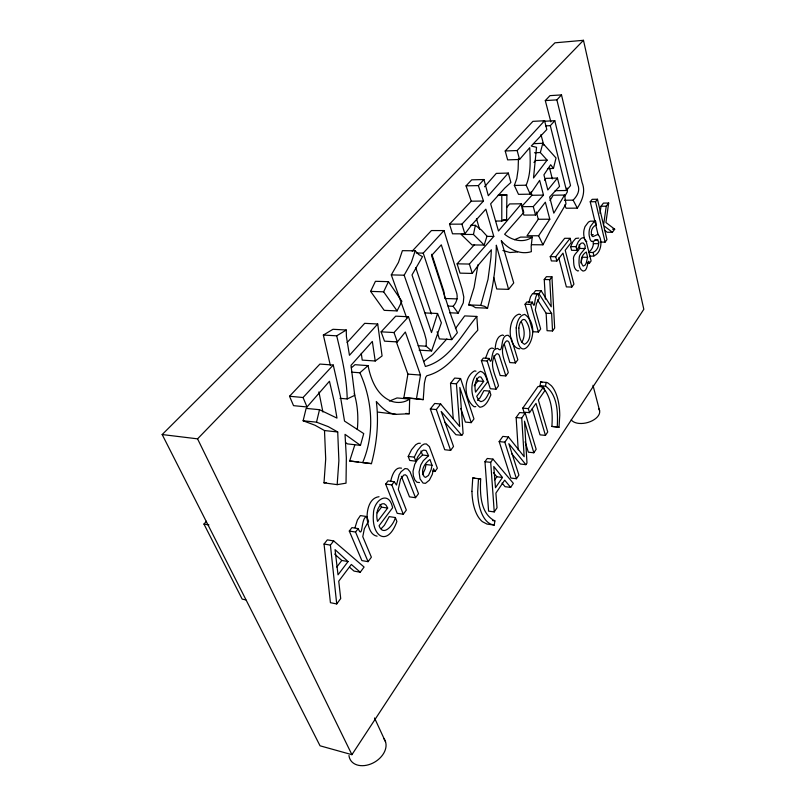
<?xml version="1.0" encoding="UTF-8"?>
<svg xmlns="http://www.w3.org/2000/svg" width="806" height="806" viewBox="0 0 806 806"><rect width="100%" height="100%" fill="white"/><g stroke="black" fill="none" stroke-linecap="round" stroke-linejoin="round"><path stroke-width="1.21" d="M501.785 221.015L501.785 195.102L506.883 194.931L506.601 219.736L501.785 221.015L495.781 221.035M471.913 491.267L472.749 477.988L474.935 478.23M425.034 312.94L437.557 313.484L441.386 322.793L431.633 350.922L426.162 346.207L426.283 340.061L424.51 333.472L404.159 275.209L411.272 262.635L415.201 250.807L402.396 250.666L398.456 262.413L391.293 274.896L406.617 317.665M518.439 158.893L518.107 169.361L516.797 178.539L514.349 185.44L518.51 194.357L530.247 194.165L539.647 180.353L543.496 195.102L533.28 206.568L521.593 206.689L531.9 195.284L543.496 195.102M389.389 401.096L397.015 397.952L409.68 399.061L409.247 413.75L396.008 414.344L378.216 412.128M480.678 478.945C479.882 493.222 480.175 513.613 494.884 520.898L494.269 525.069L490.552 524.112L488.134 522.52A42.708 21.027 -83.1 0 1 480.708 510.702A42.668 21.006 -83.1 0 1 477.676 492.023L478.502 478.714L480.678 478.945L472.749 477.988M396.29 341.744L407.907 374.115L403.887 397.61L423.231 399.635L424.389 383.283L425.699 377.359L426.868 375.757C450.111 369.722 462.332 346.499 477.767 330.228L476.83 316.436L464.689 315.902L455.41 328.606M542.609 387.293L540.08 385.701L540.645 381.822L547.536 382.689L551.395 385.762A40.411 18.981 -84.8 0 1 557.47 397.922A40.451 18.991 -84.8 0 1 559.767 415.312L559.001 427.281L551.868 426.414C552.845 413.629 552.009 399.252 543.899 388.734M559.001 427.281L557.248 426.928C557.974 413.095 557.833 395.131 545.551 386.124L540.08 385.701M495.156 348.595C495.619 343.699 496.758 336.062 502.511 335.014L503.579 335.457M360.463 445.375L345.028 434.343L346.348 457.838L346.026 483.167L337.17 484.648L324.002 482.844L325.705 459.017L324.496 430.545L315.005 425.246L303.127 420.772L306.129 408.39L319.519 409.7L336.979 418.102L334.127 401.378L329.453 381.248L307.026 406.97L293.545 405.66L289.525 396.26L319.922 364.07L333.261 365.047L340.424 396.421L344.515 421.075L363.728 433.588L360.463 445.375L347.436 443.884L345.603 442.595M337.17 484.648L338.893 460.659L337.714 431.986L328.304 426.656L316.516 422.173L303.127 420.772M357.31 429.487C358.489 417.508 357.703 405.196 354.217 393.63M514.601 239.704L520.565 237.095L532.232 237.145L531.134 246.676L531.366 251.653C520.283 255.17 508.264 249.235 501.251 240.662L513.734 282.946L508.586 289.354L496.738 289.001L493.715 277.455M477.998 264.69L474.059 287.52L468.659 304.9L472.467 305.857L475.52 307.68L487.559 308.154L490.471 296.326A150.188 83.653 -90 0 0 496.335 245.195L508.586 289.354M593.145 241.478C593.962 245.175 592.38 249.104 589.518 251.512M589.74 256.006C600.51 258.162 604.097 240.43 597.871 234.375L593.004 236.632L592.178 236.229C589.972 232.158 592.047 226.446 596.43 224.854L595.553 221.146L593.77 222.063L590.324 226.637L589.347 229.922A8.403 3.677 -88.9 0 0 589.206 235.725L590.133 239.563L591.403 241.397L593.548 241.276L596.974 239.442L597.79 239.936C599.976 244.409 597.629 250.505 593.095 252.469L588.864 252.419M600.007 213.328L601.004 206.255L603.442 203.102L608.681 203.041L605.921 222.496L614.686 229.206L612.409 232.269L607.21 232.259L604.298 230.063M608.681 203.041L606.253 206.205L603.563 225.136L597.478 199.253L592.168 199.324L590.234 201.772L598.112 234.758M545.551 386.124L546.115 382.225M587.604 257.305L586.214 263.088L585.136 265.073L583.191 266.101C579.373 261.9 581.549 254.636 586.294 252.006L587.604 257.305L582.285 257.235L580.884 262.998M432.026 465.264L431.109 469.686L428.49 475.409L425.588 477.384L424.248 476.709C419.916 470.664 424.732 463.148 429.93 459.491L432.026 465.264L426.042 464.538L425.125 468.951L422.495 474.653M403.887 397.61L416.48 398.718L420.5 375.062L405.337 332.022L397.348 341.915L384.502 341.16L381.107 331.84L395.706 316.164L408.481 316.748L425.377 366.468C449.516 360.03 461.888 334.339 476.83 316.436M475.359 225.327L481.535 230.123L487.015 236.128L484.174 245.044L473.465 234.475L475.359 225.327L470.452 225.337M528.827 302.653L530.519 296.739L532.524 293.696L538.096 293.868L539.305 298.23L536.453 303.57L535.305 309.907L540.665 328.989L538.438 332.001L532.887 331.719L525.059 304.245L526.832 301.958L532.434 302.159C535.557 312.113 533.723 295.459 538.096 293.868M354.761 445.073L349.673 460.992L371.465 463.631C376.805 443.401 378.991 422.324 376.311 401.499C381.57 407.342 387.656 413.81 396.008 414.344M485.484 358.267L488.648 350.177L490.33 348.535L491.962 348.031L493.514 348.545M355.003 527.658L357.421 519.981L360.393 515.578L366.629 516.525L368.574 521.23L364.362 528.706L362.781 536.695L371.385 557.208L368.08 561.671L361.874 560.583L349.28 531.043L351.94 527.618L358.196 528.605C363.153 540.312 360.665 517.946 366.629 516.525M316.516 422.173L319.519 409.7M390.829 480.739C391.887 475.822 395.041 466.392 401.509 468.165M547.687 168.605L553.45 168.444L556.029 157.986L542.821 143.297L533.481 143.68M530.247 194.165L526.147 185.199C531.114 173.381 530.338 160.213 529.733 147.679L519.548 159.477L507.639 159.88L505.211 150.984L532.907 121.353L544.594 120.749L546.8 129.514L531.245 146.017L536.544 147.327L533.512 177.985L547.113 160.122L540.332 152.546L542.821 143.297M468.659 304.9L480.769 305.363L488.003 279.4L490.925 257.507L491.358 249.789L478.865 264.428L472.266 273.425L460.035 273.143L457.113 263.834L474.573 244.53M437.557 313.484L431.502 332.546L412.007 274.967L422.495 256.64L418.747 254.545L415.201 250.807M578.779 238.113L575.716 238.425L572.905 241.719L570.638 246.606L571.575 250.303L576.965 250.364L576.028 246.656L578.285 241.76L581.096 238.445L582.708 237.78L584.138 238.143L586.103 241.034L591.11 260.983L589.478 263.189L587.352 263.149M437.114 331.78L439.361 338.913L451.713 339.608L457.365 332.697L451.289 316.214L431.553 255.552L441.305 244.833L456.216 291.611C458.261 296.719 456.911 302.381 453.103 306.28L448.146 306.089M420.319 443.26L418.153 443.371L415.705 444.771L411.534 449.758L408.219 456.428L409.73 460.448L415.785 461.173L414.294 457.133L417.589 450.443L421.75 445.446L424.188 444.035L426.344 443.925L429.376 446.595L437.376 468.236L434.978 471.48L432.59 471.178M576.965 250.364L580.018 244.45L581.197 243.2L583.111 242.928C589.589 248.873 578.97 251.794 579.192 258.202C578.829 262.413 578.496 269.144 583.05 271.088L583.907 270.866C588.259 270.635 587.594 256.217 589.478 263.189M489.685 391.091C487.721 394.97 485.806 400.894 480.92 401.67L478.673 400.29L476.719 396.3L487.62 381.853C486.24 377.923 485.121 372.221 480.396 371.304C468.518 377.772 469.737 399.917 479.933 407.262C485.998 406.728 488.688 399.665 490.894 394.88L489.685 391.091L483.932 390.628L479.993 397.882L477.535 400.401M415.785 461.173L417.81 456.811L422.022 451.048L423.573 450.101L426.042 450.494L428.56 455.712L423.281 460.72L420.792 464.951L419.06 471.963L420.017 478.855L423.039 483.066L425.487 483.338L429.386 480.144L432.288 474.412L433.517 468.739L434.978 471.48M397.086 310.904L383.646 291.822L388.442 281.667L375.445 281.304L370.619 291.379L384.2 310.35L397.086 310.904L401.902 301.343L388.442 281.667M395.343 517.533C393.953 524.212 383.374 537.652 379.062 525.754L392.623 507.77C388.683 489.182 373.39 500.667 373.45 513.765C371.254 536.504 387.595 547.586 396.895 521.462L395.343 517.533L389.227 516.616L384.361 525.331L381.298 528.565M531.426 244.722L542.962 244.812L550.427 230.405L565.993 203.908L564.543 195.042L553.178 195.223L549.994 200.523M564.603 204.976L566.124 208.23L577.318 208.129C582.295 200.482 585.801 191.566 582.073 182.539L561.5 94.907L549.974 95.642L545.299 100.589L550.851 121.877M449.536 312.778L458.161 313.151L463.289 302.834L463.803 297.031L462.11 289.193L443.985 230.576L431.422 230.556L412.188 251.15M564.543 195.042L553.813 213.167L549.652 197.047L559.535 186.398L557.44 178.076L545.974 178.348L544.534 180.171M521.794 342.298C525.653 336.173 524.263 328.102 521.361 321.886M521.915 207.888L523.89 215.091L535.547 215.021L545.34 202.185L549.793 219.222L538.599 235.775L527.003 235.735L538.287 219.272L536.353 212.008M351.92 754.688L643.823 309.282L583.473 40.3L554.951 42.819L162.177 434.545L320.042 745.802L351.92 754.688L197.561 438.847L162.177 434.545M494.249 511.921L497.02 507.78L495.902 493.101L504.677 480.154L510.661 487.388L513.362 483.358L492.96 459.118L487.257 458.463L484.98 461.697L488.587 511.135L494.249 511.921L490.693 462.352L492.96 459.118M518.228 449.859L516.142 417.518L519.648 412.551L525.22 413.045L521.724 418.042L524.172 456.7L508.465 436.973L502.823 436.399L499.166 441.587L510.883 478.059L516.455 478.734L518.903 475.077L508.838 443.693L525.885 464.649L526.983 462.997L524.515 421.175L533.824 452.771L528.333 452.176L525.139 441.789M533.824 452.771L536.161 449.274L525.22 413.045M545.45 435.391L547.727 431.996L538.358 399.998L544.695 390.89L543.546 386.87L538.055 386.457L522.762 408.138L523.981 412.168L529.522 412.672L536.01 403.353L545.45 435.391L540.01 434.847L532.262 408.803M502.47 477.474L495.489 487.721L493.776 466.493L502.47 477.474L496.828 476.779L493.383 472.578M494.733 479.852L496.828 476.779M516.455 478.734L504.818 442.182L508.465 436.973M529.522 412.672L528.313 408.622L543.546 386.87M564.361 200.251L573.126 200.14C577.298 195.858 580.391 190.569 577.711 184.584L556.875 99.884L561.5 94.907M564.784 196.271L567.343 191.929L567.031 187.979M537.4 299.751L546.136 313.262L547.062 330.692L552.533 330.964L554.669 328.042L551.939 276.801L546.428 276.67L544.241 279.491L545.39 299.107M336.717 603.946L340.706 598.576L338.742 581.186L351.356 564.452L360.252 572.22L364.09 567.041L333.684 540.917L327.337 539.859L324.052 544.03L330.42 602.687L336.717 603.946L330.41 545.108L333.684 540.917M415.523 497.705L418.515 493.675L410.053 471.742L407.594 468.921L404.995 468.558L400.995 471.812L399.101 474.835L396.481 485.061L394.265 481.726L388.129 480.92L385.671 484.094L397.187 513.331L403.272 514.228L406.335 510.087L398.305 489.383L400.562 479.127L403.766 475.056L405.408 474.794L406.959 476.084L415.523 497.705L409.488 496.869L401.358 476.286M471.198 422.646L473.968 418.919L460.579 378.518L456.438 383.827L459.692 426.505L440.67 403.997L434.686 403.474L430.323 409.005L444.711 449.728L450.625 450.393L453.526 446.474L441.174 411.433L461.798 435.321L463.107 433.557L459.803 387.424L471.198 422.646L465.374 422.082L460.79 408.461M504.455 344.767L509.835 362.569L515.477 362.942L517.845 359.758L511.367 338.56L508.213 335.306C499.226 334.46 504.264 355.255 497.705 348.373L496.083 348.877C490.794 349.23 492.385 368.382 489.131 358.428L483.358 358.055L481.373 360.604L490.29 388.734L496.022 389.187L498.501 385.842C496.103 376.12 487.499 362.69 496.546 353.864L497.906 353.804L499.186 355.124L505.856 375.918L500.173 375.505L493.846 355.708M505.856 375.918L508.284 372.654C506.037 363.002 497.524 349.713 506.43 340.958L507.75 340.928L508.999 342.248L515.477 362.942M571.766 287.057L573.922 284.165L565.207 250.283L571.202 242.566L570.124 238.324L564.684 238.294L550.236 256.661L551.375 260.932L556.865 261.023L562.991 253.134L571.766 287.057L566.376 286.906L558.79 257.9M599.865 242.092L605.094 242.122L606.958 239.614L603.714 225.66L612.409 232.269M387.676 508.042L377.54 521.401C375.959 515.427 376.604 507.75 381.963 503.861L384.13 503.72L386.074 505.191L387.676 508.042L381.52 507.145L379.908 504.304M483.681 381.419L475.55 392.149C474.543 387.001 474.492 380.21 479.197 376.845L480.91 377.017L483.681 381.419L477.887 380.976L474.18 385.842M348.061 561.56L338.026 574.819L335.054 549.642L348.061 561.56L341.784 560.452L334.661 554.065M377.168 512.848L381.52 507.145M336.747 567.051L341.784 560.452M420.944 451.007L422.546 455.017L417.256 460.004L414.758 464.226L413.025 471.208L413.337 475.872L414.878 480.003L417.024 482.28L419.483 482.552M579.091 244.762C582.375 250.676 571.978 253.205 573.6 260.036C573.691 263.703 573.62 269.516 577.711 270.977L578.577 270.756M532.232 237.145C523.618 243.311 512.263 240.591 504.637 234.244L523.779 212.411L521.422 203.797L498.471 231L490.642 203.827L504.697 188.161L510.893 182.468L508.304 173.068L488.305 195.717L483.963 179.536L478.341 185.602L483.479 201.037L471.258 201.198L449.516 224.169L452.519 233.8L464.881 233.841L471.873 224.743L485.847 209.167L493.786 236.42L469.384 264.056L457.113 263.834M368.08 561.671L355.557 532.051L358.196 528.605M403.272 514.228L391.817 484.91L394.265 481.726M496.022 389.187L487.167 360.987L489.131 358.428M538.438 332.001L530.66 304.456L532.434 302.159M541.169 290.795L535.617 290.623L533.37 293.525L538.932 293.696L541.169 290.795L551.233 306.784L549.763 279.632L551.939 276.801M533.975 162.469L535.506 160.495L547.113 160.122M557.44 178.076L547.828 189.994L543.919 174.842L550.669 164.736L553.45 168.444M430.323 409.005L436.318 409.559L440.67 403.997M556.865 261.023L555.737 256.731L570.124 238.324M590.234 201.772L595.553 201.702L597.478 199.253M453.224 418.515L450.514 383.364L454.675 378.074L460.579 378.518M506.702 207.495L509.604 203.938L521.422 203.797M555.102 190.69L566.457 190.488L570.527 185.561L554.8 120.719L543.224 121.313M446.867 338.923L432.731 354.569L423.563 361.582M544.594 120.749L517.15 150.531L505.211 150.984M408.481 316.748L393.993 332.546L381.107 331.84M245.81 599.876L242.173 599.12L203.958 524.071L206.467 521.26M347.114 342.54L364.685 323.337L377.712 323.992L349.461 355.315L346.429 336.686L346.258 330.007L332.979 329.291L323.357 335.054L330.319 365.35M545.662 125.887L550.307 125.655L554.8 120.719M333.261 365.047L303.056 397.509L289.525 396.26M483.479 201.037L461.919 224.139L449.516 224.169M416.299 253.013L423.231 253.104L443.985 230.576M484.527 186.791L496.305 173.391L508.304 173.068M471.258 201.198L466.049 185.854L471.722 179.829L483.963 179.536M197.561 438.847L583.473 40.3M351.537 372.14L359.889 372.775L368.06 365.622C370.901 379.999 377.137 395.988 392.059 401.448C397.922 403.343 404.582 402.637 409.68 399.061M351.345 367.838L354.993 364.685L368.06 365.622M361.279 353.35L362.216 360.101L375.223 361.007L382.084 355.97L377.712 323.992M323.357 335.054L336.707 335.82L346.258 330.007M340.001 398.305L347.195 398.96L354.741 395.343L351.003 365.34L372.342 341.432L375.223 361.007M517.603 251.935L509.906 252.53L502.904 250.465M519.769 348.837C507.246 347.759 506.994 317.262 519.094 314.139L520.565 314.602M591.201 234.596L593.276 234.707M324.002 482.844L326.239 482.482M475.822 406.617L474.14 406.748C463.903 399.464 462.654 377.289 474.583 370.891L475.993 371.173M545.299 100.589L556.875 99.884M534.489 152.757L540.332 152.546M466.049 185.854L478.341 185.602M514.349 185.44L526.147 185.199M498.491 195.062L506.883 194.931M498.179 195.163L501.785 195.102M601.004 206.255L606.253 206.205M538.287 219.272L549.793 219.222M503.015 219.756L506.601 219.736M595.553 221.146L590.244 221.166L588.451 222.073L584.995 226.647L584.018 229.922A8.382 3.698 -89 0 0 583.876 235.705L584.269 237.78M612.61 229.206L614.686 229.206M473.465 234.475L461.193 234.435L472.024 244.943L484.174 245.044M486.542 236.39L493.786 236.42M594.616 239.926L597.79 239.936M593.387 243.644L598.657 243.684M570.638 246.606L576.028 246.656M580.098 248.47L585.438 248.52M550.236 256.661L555.737 256.731M391.293 274.896L404.159 275.209M544.241 279.491L549.763 279.632M379.022 496.718C368.725 497.866 366.337 511.931 367.254 520.475M370.619 291.379L383.646 291.822M457.133 298.915L444.791 298.482L443.844 291.208L431.835 254.263M525.059 304.245L530.66 304.456M546.136 313.262L551.626 313.484L552.533 330.964M418.163 345.724L426.162 346.207M419.11 350.147L431.633 350.922M481.373 360.604L487.167 360.987M407.907 374.115L420.5 375.062M450.514 383.364L456.438 383.827M522.762 408.138L528.313 408.622M516.142 417.518L521.724 418.042M551.868 426.414L557.248 426.928M405.801 413.418L409.247 413.75M461.798 435.321L455.934 434.706L444.801 422.183M499.166 441.587L504.818 442.182M324.496 430.545L337.714 431.986M525.885 464.649L520.354 464.014L511.659 453.647M484.98 461.697L490.693 462.352M422.546 455.017L428.56 455.712M408.219 456.428L414.294 457.133M349.673 460.992L358.559 462.04M371.465 463.631L362.66 462.594C374.79 433.9 372.664 400.874 359.889 372.775M510.661 487.388L505.07 486.683L502.057 483.066M385.671 484.094L391.817 484.91M416.48 398.718L423.231 399.635M492.627 520.565L494.884 520.898M494.269 525.069L486.985 524.071L482.451 521.694A42.587 21.127 -83 0 1 471.953 491.348M349.28 531.043L355.557 532.051M324.052 544.03L330.41 545.108M203.958 524.071L208.915 524.908M360.252 572.22L354.025 571.091L349.552 567.212M377.097 536.192C370.508 535.103 368.654 527.043 367.445 521.482M480.769 305.363L484.537 306.32L487.559 308.154M540.645 381.822L542.065 382.286M586.093 241.357L586.788 241.619M453.103 306.28L458.161 313.151M538.932 293.696L551.626 313.484M573.126 200.14L577.318 208.129M584.813 239.533L585.418 240.692M538.599 235.775L542.962 244.812M374.518 717.985L385.55 741.842M476.638 378.185L477.887 380.976M303.056 397.509L307.026 406.97M393.993 332.546L397.348 341.915M415.745 267.713L431.351 313.927M436.318 409.559L450.625 450.393M423.231 253.104L451.713 339.608M469.384 264.056L472.266 273.425M461.919 224.139L464.881 233.841M476.467 218.708L479.61 229.307M540.957 134.542L543.808 145.281M550.307 125.655L566.457 190.488M530.993 191.899L531.9 195.284M533.28 206.568L535.547 215.021M517.15 150.531L519.548 159.477M592.974 385.308L599.614 410.717M549.621 168.142L552.301 178.902M593.095 252.469L593.972 256.066M595.553 201.702L605.094 242.122M318.894 391.918L322.904 412.017M336.707 335.82C341.684 356.574 346.792 377.5 347.195 398.96M598.646 408.652A15.062 8.624 -14.8 0 1 590.375 421.598A15.062 8.624 -14.8 0 1 571.232 419.845M383.817 738.558A19.868 14.256 -30.6 0 1 372.765 763.131A19.868 14.256 -30.6 0 1 348.978 755.514M518.832 328.123C518.913 333.603 519.094 341.401 524.464 344.333C532.816 340.192 530.338 325.967 525.099 319.922A8.977 4.362 -87 0 0 522.117 320.143L520.293 322.541A8.977 4.362 -87 0 0 518.832 328.123M516.203 327.871C517.049 375.435 546.559 329.714 524.726 314.38C518.792 315.398 516.948 322.743 516.203 327.871"/></g></svg>
